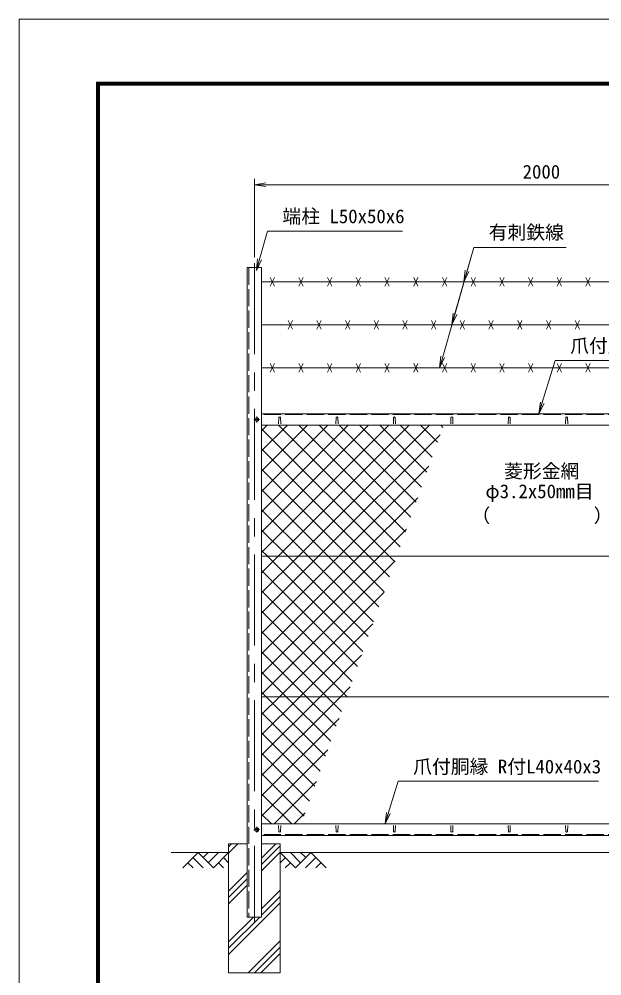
# Model space of a CAD drawing. Units: millimetres, scale not verified. Extents: x -4200 to 4200, y -2970 to 2970.
# Drawn here: x -4200 to -2169, y -366 to 2970 of the extents above; entities that cross this region are included whole.
import ezdxf
from ezdxf.enums import TextEntityAlignment as Align

# ---------------------------------------------------------------- set-up
doc = ezdxf.new("R2010")
doc.units = ezdxf.units.MM
doc.header["$LTSCALE"] = 10
doc.linetypes.add('DASHED', pattern=[7.5, 6, -1.5])
doc.linetypes.add('USER1', pattern=[50.8, 31.75, -6.35, 6.35, -6.35])
for name, color, linetype, lineweight in [('0-0_D-STR1', 1, 'Continuous', 18), ('0-1_D-BMK', 2, 'USER1', 13), ('0-2_D-STR-DIM', 7, 'Continuous', 13), ('0-3_D-STR3', 3, 'Continuous', 13), ('0-4_D-BGD', 7, 'Continuous', 18), ('0-5_D-STR4', 7, 'Continuous', 18), ('0-6_D-DCR-HCH', 7, 'Continuous', 13), ('0-7_D-STR-TXT', 7, 'Continuous', 13), ('0-8_0', 7, 'Continuous', 18), ('0-A_D-STR2', 7, 'Continuous', 13), ('0-B_D-TTL', 7, 'Continuous', 18)]:
    doc.layers.add(name, color=color, linetype=linetype, lineweight=lineweight)
doc.styles.add('ＭＳ ゴシック', font='')
doc.styles.get('ＭＳ ゴシック').set_extended_font_data('MS Gothic')

# ---------------------------------------------------------------- blocks, each defined once
blk = doc.blocks.new('_Open')
at = {"layer": '0-8_0'}
blk.add_line((-10, 1.667), (0, 0), dxfattribs=at)
blk.add_lwpolyline([(-10, -1.667), (0, 0), (-10, 0)], dxfattribs=at)

msp = doc.modelspace()

# ---------------------------------------------------------------- linework, layer by layer
at = {"layer": '0-0_D-STR1'}
for p, q in [((-3404.97, 2103.92), (-3404.97, -161.08)), ((-3354.97, 2103.92), (-3404.97, 2103.92)), ((-3354.97, -161.08), (-3354.97, 2103.92)), ((-1412.47, 1593.92), (-3354.97, 1593.92)), ((-3294.97, 1580.79), (-3295.72, 1559.29)), ((-3288.97, 1580.79), (-3288.22, 1559.29)), ((-3094.97, 1580.79), (-3095.72, 1559.29)), ((-3088.97, 1580.79), (-3088.22, 1559.29)), ((-2894.97, 1580.79), (-2895.72, 1559.29)), ((-2888.97, 1580.79), (-2888.22, 1559.29)), ((-2694.97, 1580.79), (-2695.72, 1559.29)), ((-2688.97, 1580.79), (-2688.22, 1559.29)), ((-2494.97, 1580.79), (-2495.72, 1559.29)), ((-2488.97, 1580.79), (-2488.22, 1559.29)), ((-2294.97, 1580.79), (-2295.72, 1559.29)), ((-2288.97, 1580.79), (-2288.22, 1559.29)), ((-3354.97, 1553.92), (-1412.47, 1553.92)), ((-3354.97, 163.92), (-1412.47, 163.92)), ((-3294.97, 137.05), (-3295.72, 158.55)), ((-3288.97, 137.05), (-3288.22, 158.55)), ((-3094.97, 137.05), (-3095.72, 158.55)), ((-3088.97, 137.05), (-3088.22, 158.55)), ((-2894.97, 137.05), (-2895.72, 158.55)), ((-2888.97, 137.05), (-2888.22, 158.55)), ((-2694.97, 137.05), (-2695.72, 158.55)), ((-2688.97, 137.05), (-2688.22, 158.55)), ((-2494.97, 137.05), (-2495.72, 158.55)), ((-2488.97, 137.05), (-2488.22, 158.55)), ((-2294.97, 137.05), (-2295.72, 158.55)), ((-2288.97, 137.05), (-2288.22, 158.55)), ((-1412.47, 123.92), (-3354.97, 123.92)), ((-3404.97, -161.08), (-3354.97, -161.08))]:
    msp.add_line(p, q, dxfattribs=at)
at = {"layer": '0-0_D-STR1', "linetype": 'DASHED'}
for p, q in [((-3398.97, 2103.92), (-3398.97, -161.08)), ((-1412.47, 1590.92), (-3354.97, 1590.92)), ((-1412.47, 126.92), (-3354.97, 126.92))]:
    msp.add_line(p, q, dxfattribs=at)
at = {"layer": '0-0_D-STR1'}
for centre, start, end in [((-3291.97, 1579.54), 22.61986, 157.38014), ((-3091.97, 1579.54), 22.61986, 157.38014), ((-2891.97, 1579.54), 22.61986, 157.38014), ((-2691.97, 1579.54), 22.61986, 157.38014), ((-2491.97, 1579.54), 22.61986, 157.38014), ((-2291.97, 1579.54), 22.61986, 157.38014), ((-3291.97, 138.3), 202.61986, 337.38014), ((-3091.97, 138.3), 202.61986, 337.38014), ((-2891.97, 138.3), 202.61986, 337.38014), ((-2691.97, 138.3), 202.61986, 337.38014), ((-2491.97, 138.3), 202.61986, 337.38014), ((-2291.97, 138.3), 202.61986, 337.38014)]:
    msp.add_arc(centre, 3.25, start, end, dxfattribs=at)
at = {"layer": '0-1_D-BMK'}
for p, q in [((-3379.97, 2118.92), (-3379.97, -176.08)), ((-3361.97, 1573.92), (-3381.97, 1573.92)), ((-3371.97, 1583.92), (-3371.97, 1563.92)), ((-3361.97, 143.92), (-3381.97, 143.92)), ((-3371.97, 153.92), (-3371.97, 133.92))]:
    msp.add_line(p, q, dxfattribs=at)
at = {"layer": '0-2_D-STR-DIM'}
for p, q in [((-3379.97, 2138.92), (-3379.97, 2412.7)), ((-3379.97, 2392.7), (-1379.97, 2392.7))]:
    msp.add_line(p, q, dxfattribs=at)
at = {"layer": '0-3_D-STR3'}
for p, q in [((-3324.97, 2068.92), (-3309.97, 2038.92)), ((-3324.97, 2038.92), (-3309.97, 2068.92)), ((-3224.97, 2068.92), (-3209.97, 2038.92)), ((-3224.97, 2038.92), (-3209.97, 2068.92)), ((-3124.97, 2068.92), (-3109.97, 2038.92)), ((-3124.97, 2038.92), (-3109.97, 2068.92)), ((-3024.97, 2068.92), (-3009.97, 2038.92)), ((-3024.97, 2038.92), (-3009.97, 2068.92)), ((-2924.97, 2068.92), (-2909.97, 2038.92)), ((-2924.97, 2038.92), (-2909.97, 2068.92)), ((-2824.97, 2068.92), (-2809.97, 2038.92)), ((-2824.97, 2038.92), (-2809.97, 2068.92)), ((-2724.97, 2068.92), (-2709.97, 2038.92)), ((-2724.97, 2038.92), (-2709.97, 2068.92)), ((-2624.97, 2068.92), (-2609.97, 2038.92)), ((-2624.97, 2038.92), (-2609.97, 2068.92)), ((-2524.97, 2068.92), (-2509.97, 2038.92)), ((-2524.97, 2038.92), (-2509.97, 2068.92)), ((-2424.97, 2068.92), (-2409.97, 2038.92)), ((-2424.97, 2038.92), (-2409.97, 2068.92)), ((-2324.97, 2068.92), (-2309.97, 2038.92)), ((-2324.97, 2038.92), (-2309.97, 2068.92)), ((-2224.97, 2068.92), (-2209.97, 2038.92)), ((-2224.97, 2038.92), (-2209.97, 2068.92)), ((-3354.97, 2053.92), (-1412.47, 2053.92)), ((-3354.97, 1903.92), (-1412.47, 1903.92)), ((-3262.47, 1888.92), (-3247.47, 1918.92)), ((-3262.47, 1918.92), (-3247.47, 1888.92)), ((-3162.47, 1888.92), (-3147.47, 1918.92)), ((-3162.47, 1918.92), (-3147.47, 1888.92)), ((-3062.47, 1888.92), (-3047.47, 1918.92)), ((-3062.47, 1918.92), (-3047.47, 1888.92)), ((-2962.47, 1888.92), (-2947.47, 1918.92)), ((-2962.47, 1918.92), (-2947.47, 1888.92)), ((-2862.47, 1888.92), (-2847.47, 1918.92)), ((-2862.47, 1918.92), (-2847.47, 1888.92)), ((-2762.47, 1888.92), (-2747.47, 1918.92)), ((-2762.47, 1918.92), (-2747.47, 1888.92)), ((-2662.47, 1888.92), (-2647.47, 1918.92)), ((-2662.47, 1918.92), (-2647.47, 1888.92)), ((-2562.47, 1888.92), (-2547.47, 1918.92)), ((-2562.47, 1918.92), (-2547.47, 1888.92)), ((-2462.47, 1888.92), (-2447.47, 1918.92)), ((-2462.47, 1918.92), (-2447.47, 1888.92)), ((-2362.47, 1888.92), (-2347.47, 1918.92)), ((-2362.47, 1918.92), (-2347.47, 1888.92)), ((-2262.47, 1888.92), (-2247.47, 1918.92)), ((-2262.47, 1918.92), (-2247.47, 1888.92)), ((-3324.97, 1768.92), (-3309.97, 1738.92)), ((-3324.97, 1738.92), (-3309.97, 1768.92)), ((-3224.97, 1768.92), (-3209.97, 1738.92)), ((-3224.97, 1738.92), (-3209.97, 1768.92)), ((-3124.97, 1768.92), (-3109.97, 1738.92)), ((-3124.97, 1738.92), (-3109.97, 1768.92)), ((-3024.97, 1768.92), (-3009.97, 1738.92)), ((-3024.97, 1738.92), (-3009.97, 1768.92)), ((-2924.97, 1768.92), (-2909.97, 1738.92)), ((-2924.97, 1738.92), (-2909.97, 1768.92)), ((-2824.97, 1768.92), (-2809.97, 1738.92)), ((-2824.97, 1738.92), (-2809.97, 1768.92)), ((-2724.97, 1768.92), (-2709.97, 1738.92)), ((-2724.97, 1738.92), (-2709.97, 1768.92)), ((-2624.97, 1768.92), (-2609.97, 1738.92)), ((-2624.97, 1738.92), (-2609.97, 1768.92)), ((-2524.97, 1768.92), (-2509.97, 1738.92)), ((-2524.97, 1738.92), (-2509.97, 1768.92)), ((-2424.97, 1768.92), (-2409.97, 1738.92)), ((-2424.97, 1738.92), (-2409.97, 1768.92)), ((-2324.97, 1768.92), (-2309.97, 1738.92)), ((-2324.97, 1738.92), (-2309.97, 1768.92)), ((-2224.97, 1768.92), (-2209.97, 1738.92)), ((-2224.97, 1738.92), (-2209.97, 1768.92)), ((-3354.97, 1753.92), (-1412.47, 1753.92)), ((-1412.47, 1097.17), (-3354.97, 1097.17)), ((-1412.47, 607.17), (-3354.97, 607.17))]:
    msp.add_line(p, q, dxfattribs=at)
for points in [[(-3365.47, 1577.67), (-3371.97, 1581.42), (-3378.47, 1577.67), (-3378.47, 1570.16), (-3371.97, 1566.41), (-3365.47, 1570.16)], [(-3365.47, 147.67), (-3371.97, 151.42), (-3378.47, 147.67), (-3378.47, 140.16), (-3371.97, 136.41), (-3365.47, 140.16)]]:
    msp.add_lwpolyline(points, close=True, dxfattribs=at)
for centre in [(-3371.97, 1573.92), (-3371.97, 143.92)]:
    msp.add_circle(centre, 6.25, dxfattribs=at)
at = {"layer": '0-4_D-BGD'}
for p, q in [((-3469.97, 63.92), (-3669.97, 63.92)), ((-1469.97, 63.92), (-3289.97, 63.92))]:
    msp.add_line(p, q, dxfattribs=at)
at = {"layer": '0-5_D-STR4'}
for p, q in [((-3469.97, 93.92), (-3469.97, -356.08)), ((-3404.97, 93.92), (-3469.97, 93.92)), ((-3289.97, 93.92), (-3354.97, 93.92)), ((-3289.97, 93.92), (-3289.97, -356.08)), ((-3289.97, -356.08), (-3469.97, -356.08))]:
    msp.add_line(p, q, dxfattribs=at)
at = {"layer": '0-6_D-DCR-HCH'}
for p, q in [((-3469.97, 61.68), (-3437.73, 93.92)), ((-3469.97, 83.77), (-3459.83, 93.92)), ((-3354.97, 44.09), (-3305.15, 93.92)), ((-3354.97, 22), (-3289.97, 87)), ((-3576.4, 63.92), (-3629.61, 10.71)), ((-3594.14, 46.18), (-3558.5, 10.71)), ((-3576.4, 63.92), (-3523.19, 10.71)), ((-3558.66, 46.18), (-3540.92, 63.92)), ((-3540.92, 28.44), (-3505.45, 63.92)), ((-3523.19, 10.71), (-3469.97, 63.92)), ((-3487.71, 46.18), (-3469.97, 28.52)), ((-3354.97, -0.1), (-3289.97, 64.9)), ((-3236.76, 10.71), (-3289.97, 63.92)), ((-3272.24, 46.18), (-3289.97, 28.52)), ((-3219.03, 28.44), (-3254.5, 63.92)), ((-3183.55, 63.92), (-3236.76, 10.71)), ((-3201.2, 46.09), (-3219.03, 63.92)), ((-3165.81, 46.18), (-3201.45, 10.71)), ((-3183.55, 63.92), (-3130.34, 10.71)), ((-3611.87, 28.44), (-3594.05, 10.71)), ((-3505.45, 28.44), (-3487.63, 10.71)), ((-3254.5, 28.44), (-3272.32, 10.71)), ((-3148.08, 28.44), (-3165.89, 10.71)), ((-3469.97, -70.91), (-3404.97, -5.91)), ((-3469.97, -93), (-3404.97, -28)), ((-3469.97, -115.1), (-3404.97, -50.1)), ((-3354.97, -132.68), (-3289.97, -67.68)), ((-3354.97, -154.78), (-3289.97, -89.78)), ((-3469.97, -291.88), (-3289.97, -111.88)), ((-3469.97, -269.78), (-3361.28, -161.08)), ((-3469.97, -247.68), (-3383.37, -161.08)), ((-3401.6, -356.08), (-3289.97, -244.46)), ((-3379.5, -356.08), (-3289.97, -266.56)), ((-3357.4, -356.08), (-3289.97, -288.65))]:
    msp.add_line(p, q, dxfattribs=at)
at = {"layer": '0-7_D-STR-TXT'}
for q in [(-2691.65, 1905.84), (-2649.1, 2055.84)]:
    msp.add_line((-2615.79, 2173.28), q, dxfattribs=at)
for points in [[(-2863.62, 2230.21), (-3334.59, 2230.21), (-3372.68, 2095.94)], [(-2293.89, 2173.28), (-2615.79, 2173.28), (-2734.19, 1755.84)], [(-1633.52, 1780.2), (-2331.4, 1780.2), (-2388.31, 1595.83)], [(-2180.85, 312.79), (-2878.73, 312.79), (-2924.09, 165.83)]]:
    msp.add_lwpolyline(points, dxfattribs=at)
at = {"layer": '0-A_D-STR2'}
for p, q in [((-3354.97, 1534.82), (-3335.88, 1553.92)), ((-3354.97, 1464.11), (-3265.17, 1553.92)), ((-3354.97, 1393.4), (-3194.46, 1553.92)), ((-3354.97, 1322.69), (-3123.75, 1553.92)), ((-3354.97, 1251.98), (-3053.04, 1553.92)), ((-3354.97, 1181.27), (-2982.33, 1553.92)), ((-3354.97, 1110.56), (-2911.62, 1553.92)), ((-2910.31, 1097.17), (-3354.97, 1541.83)), ((-3297.66, 1097.17), (-2840.91, 1553.92)), ((-2871.98, 1129.55), (-3296.35, 1553.92)), ((-3226.95, 1097.17), (-2770.2, 1553.92)), ((-2853.4, 1181.67), (-3225.64, 1553.92)), ((-2834.81, 1233.8), (-3154.93, 1553.92)), ((-2816.22, 1285.92), (-3084.22, 1553.92)), ((-2797.63, 1338.04), (-3013.51, 1553.92)), ((-2779.05, 1390.16), (-2942.8, 1553.92)), ((-2760.46, 1442.29), (-2872.09, 1553.92)), ((-2741.87, 1494.41), (-2801.38, 1553.92)), ((-2723.28, 1546.53), (-2730.67, 1553.92)), ((-3156.23, 1097.17), (-2732.38, 1521.02)), ((-2981.02, 1097.17), (-3354.97, 1471.12)), ((-3085.52, 1097.17), (-2771.58, 1411.12)), ((-3051.73, 1097.17), (-3354.97, 1400.41)), ((-3122.44, 1097.17), (-3354.97, 1329.7)), ((-3014.81, 1097.17), (-2810.77, 1301.21)), ((-3193.16, 1097.17), (-3354.97, 1258.99)), ((-3263.87, 1097.17), (-3354.97, 1188.28)), ((-2944.1, 1097.17), (-2849.96, 1191.31)), ((-3334.58, 1097.17), (-3354.97, 1117.56)), ((-3354.97, 1039.85), (-3297.66, 1097.17)), ((-3354.97, 969.14), (-3226.95, 1097.17)), ((-3354.97, 898.43), (-3156.23, 1097.17)), ((-3354.97, 827.72), (-3085.52, 1097.17)), ((-3354.97, 757.01), (-3014.81, 1097.17)), ((-3354.97, 686.3), (-2944.1, 1097.17)), ((-3354.97, 615.58), (-2889.15, 1081.41)), ((-3002.1, 764.69), (-3334.58, 1097.17)), ((-2983.51, 816.81), (-3263.87, 1097.17)), ((-2964.92, 868.93), (-3193.16, 1097.17)), ((-2946.34, 921.06), (-3122.44, 1097.17)), ((-2927.75, 973.18), (-3051.73, 1097.17)), ((-2909.16, 1025.3), (-2981.02, 1097.17)), ((-2890.57, 1077.43), (-2910.31, 1097.17)), ((-3020.69, 712.57), (-3354.97, 1046.85)), ((-3039.27, 660.44), (-3354.97, 976.14)), ((-3292.68, 607.17), (-2928.35, 971.5)), ((-3057.86, 608.32), (-3354.97, 905.43)), ((-3127.42, 607.17), (-3354.97, 834.72)), ((-3221.97, 607.17), (-2967.54, 861.6)), ((-3198.13, 607.17), (-3354.97, 764.01)), ((-3151.26, 607.17), (-3006.73, 751.7)), ((-3268.84, 607.17), (-3354.97, 693.3)), ((-3080.55, 607.17), (-3045.92, 641.79)), ((-3339.55, 607.17), (-3354.97, 622.59)), ((-3354.97, 544.87), (-3292.68, 607.17)), ((-3354.97, 474.16), (-3221.97, 607.17)), ((-3354.97, 403.45), (-3151.26, 607.17)), ((-3354.97, 332.74), (-3080.55, 607.17)), ((-3132.21, 399.83), (-3339.55, 607.17)), ((-3113.62, 451.95), (-3268.84, 607.17)), ((-3095.04, 504.07), (-3198.13, 607.17)), ((-3076.45, 556.2), (-3127.42, 607.17)), ((-3150.8, 347.7), (-3354.97, 551.88)), ((-3354.97, 262.03), (-3085.12, 531.89)), ((-3169.39, 295.58), (-3354.97, 481.17)), ((-3354.97, 191.32), (-3124.31, 421.99)), ((-3187.97, 243.46), (-3354.97, 410.46)), ((-3206.56, 191.33), (-3354.97, 339.75)), ((-3311.67, 163.92), (-3163.5, 312.08)), ((-3249.86, 163.92), (-3354.97, 269.04)), ((-3240.96, 163.92), (-3202.69, 202.18)), ((-3320.57, 163.92), (-3354.97, 198.33))]:
    msp.add_line(p, q, dxfattribs=at)
at = {"layer": '0-B_D-TTL', "color": 2}
msp.add_lwpolyline([(-4200, 2970), (4200, 2970), (4200, -2970), (-4200, -2970)], close=True, dxfattribs=at)
at = {"layer": '0-B_D-TTL'}
for points in [[(-3930, 2750), (3930, 2750), (3930, -2750), (-3930, -2750)], [(-3927.5, 2747.5), (3927.5, 2747.5), (3927.5, -2747.5), (-3927.5, -2747.5)], [(-3925, 2745), (3925, 2745), (3925, -2745), (-3925, -2745)], [(-3922.5, 2742.5), (3922.5, 2742.5), (3922.5, -2742.5), (-3922.5, -2742.5)], [(-3920, 2740), (3920, 2740), (3920, -2740), (-3920, -2740)]]:
    msp.add_lwpolyline(points, close=True, dxfattribs=at)

# ---------------------------------------------------------------- block references
at = {"layer": '0-2_D-STR-DIM', "xscale": 4, "yscale": 4, "rotation": 180}
msp.add_blockref('_Open', (-3379.97, 2392.7), dxfattribs=at)
at = {"layer": '0-7_D-STR-TXT', "xscale": 4, "yscale": 4}
for p, rotation in [((-3373.23, 2094.01), 254.16392), ((-2649.64, 2053.92), 254.16392), ((-2692.19, 1903.92), 254.16392), ((-2734.74, 1753.92), 254.16392), ((-2388.9, 1593.92), 252.84683), ((-2924.68, 163.92), 252.84683)]:
    msp.add_blockref('_Open', p, dxfattribs=dict(at, rotation=rotation))

# ---------------------------------------------------------------- texts
at = {"layer": '0-2_D-STR-DIM', "style": 'ＭＳ ゴシック'}
msp.add_text('2000', height=48.09, dxfattribs=at).set_placement((-2445.24, 2399.45), align=Align.BOTTOM_LEFT)
at = {"layer": '0-7_D-STR-TXT', "style": 'ＭＳ ゴシック'}
for s, p in [('端柱 L50x50x6', (-3282.4, 2244.06)), ('有刺鉄線', (-2563.34, 2188.15)), ('爪付胴縁 R付L40x40x3', (-2279.46, 1792.79)), ('菱形金網', (-2509.92, 1355.63)), ('φ3.2x50mm目', (-2574.9, 1285.19)), ('（\u3000\u3000   \u3000\u3000）', (-2623.63, 1200.72)), ('爪付胴縁 R付L40x40x3', (-2826.79, 325.37))]:
    msp.add_text(s, height=48.09, dxfattribs=at).set_placement(p, align=Align.BOTTOM_LEFT)

doc.saveas('drawing.dxf')
